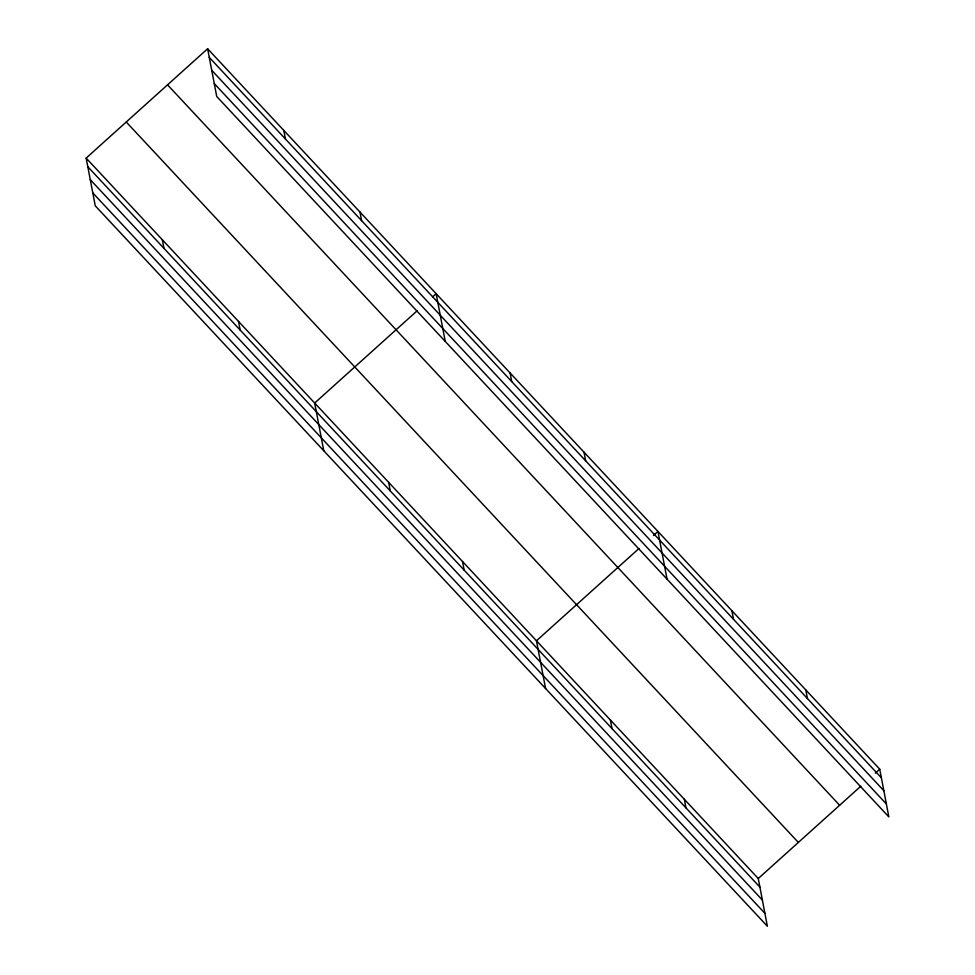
<?xml version="1.0" encoding="UTF-8"?>
<svg xmlns="http://www.w3.org/2000/svg" width="975" height="975" viewBox="0 0 975 975"><rect width="100%" height="100%" fill="white"/><g stroke="black" fill="none" stroke-linecap="round" stroke-linejoin="round"><path stroke-width="1.46" d="M86.153 158.096L758.27 878.524L767.374 926.25L95.27 205.822L86.153 158.096L207.626 48.75L879.73 769.178L888.847 816.904L216.73 96.476L207.626 48.75M417.215 310.733L314.669 403.041L323.785 450.767M432.803 296.705L436.142 293.694L445.258 341.421M639.015 548.474L536.469 640.782L545.573 688.508M653.482 535.446L657.942 531.436L667.046 579.162M758.27 878.524L860.803 786.216M875.282 773.187L879.73 769.178M209.272 57.379L881.388 777.806M211.733 70.285L883.85 790.713M214.281 83.582L886.385 803.997M167.542 84.837L839.646 805.253M126.25 122.009L798.354 842.437M87.799 166.725L759.915 887.152M90.261 179.632L762.377 900.047M92.808 192.916L764.912 913.343M805.801 689.934L807.446 698.563M731.872 610.679L733.517 619.308M684.328 799.268L685.973 807.897M584.013 452.193L585.658 460.822M610.399 720.025L612.044 728.654M510.083 372.938L511.729 381.566M462.54 561.527L464.185 570.156M359.97 212.05L361.615 220.679M388.611 482.284L390.256 490.913M283.798 130.394L285.443 139.023M238.497 321.384L240.142 330.025M162.325 239.74L163.971 248.369"/></g></svg>
